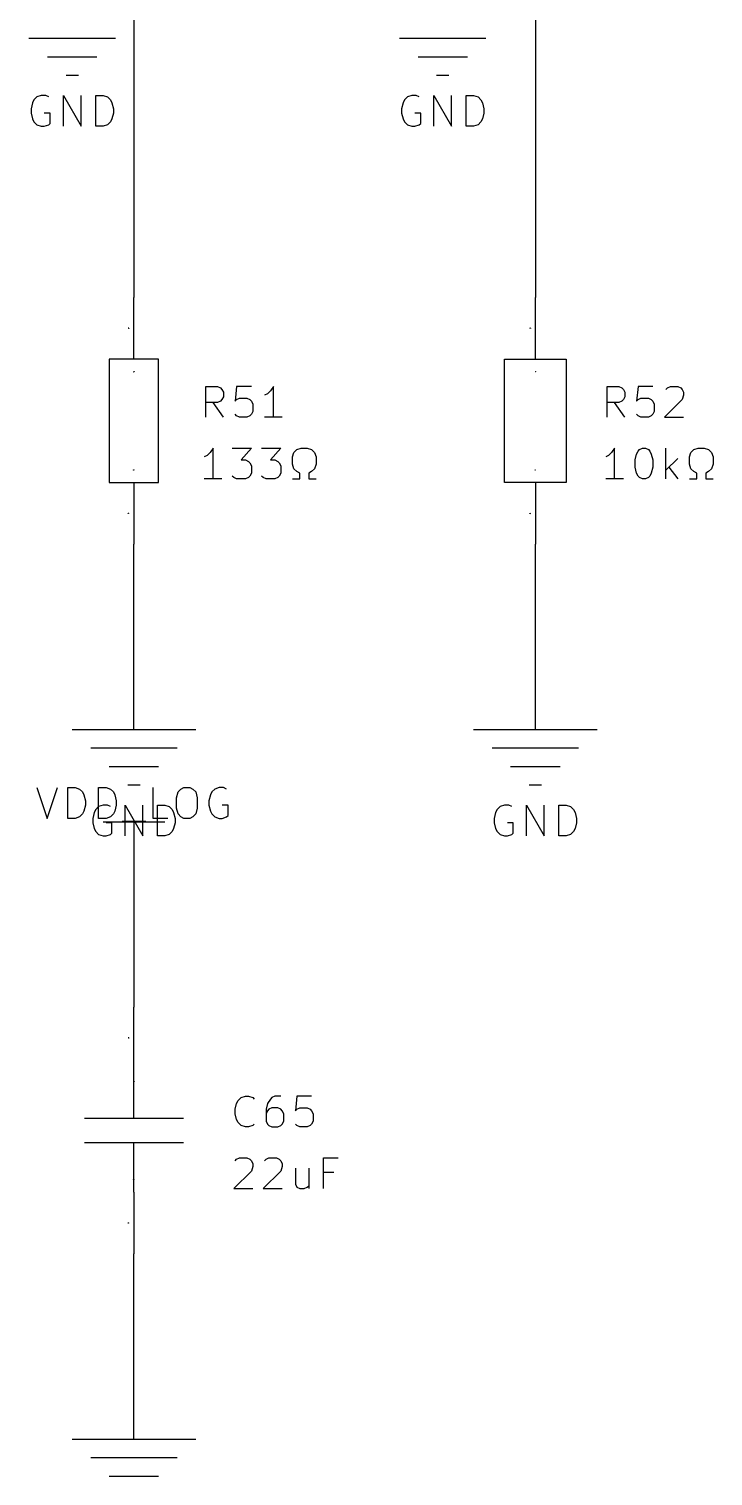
# Model space of a CAD drawing. Header units: millimetres. Extents: x 6 to 290, y -200 to -4.
# Drawn here: x 7.1 to 35.2, y -126 to -66.4 of the extents above; entities that cross this region are included whole.
import ezdxf

# ---------------------------------------------------------------- set-up
doc = ezdxf.new("R2010")
doc.units = ezdxf.units.MM
for name, color, linetype in [('GREENSIXTYFIVE', 129, 'CONTINUOUS'), ('LIGHTGREEN', 92, 'CONTINUOUS'), ('LIGHTRED', 12, 'CONTINUOUS'), ('RED', 14, 'CONTINUOUS')]:
    doc.layers.add(name, color=color, linetype=linetype)

msp = doc.modelspace()

# ---------------------------------------------------------------- linework, layer by layer
at = {"layer": 'GREENSIXTYFIVE', "linetype": 'CONTINUOUS'}
for p, q in [((7.2571, -69.4616), (7.1967, -69.7035)), ((7.3176, -69.3407), (7.2571, -69.4616)), ((7.4386, -69.2197), (7.3176, -69.3407)), ((7.62, -69.1592), (7.4386, -69.2197)), ((7.8014, -69.1592), (7.62, -69.1592)), ((7.9224, -69.2197), (7.8014, -69.1592)), ((8.5271, -70.4292), (8.5271, -69.1592)), ((8.5271, -69.1592), (9.2528, -70.4292)), ((9.2528, -70.4292), (9.2528, -69.1592)), ((9.8576, -70.4292), (9.8576, -69.1592)), ((9.8576, -69.1592), (10.16, -69.1592)), ((10.16, -69.1592), (10.3414, -69.2197)), ((10.3414, -69.2197), (10.4624, -69.3407)), ((10.4624, -69.3407), (10.5229, -69.4616)), ((10.5229, -69.4616), (10.5833, -69.7035)), ((22.4971, -69.4616), (22.4367, -69.7035)), ((22.5576, -69.3407), (22.4971, -69.4616)), ((22.6786, -69.2197), (22.5576, -69.3407)), ((22.86, -69.1592), (22.6786, -69.2197)), ((23.0414, -69.1592), (22.86, -69.1592)), ((23.1624, -69.2197), (23.0414, -69.1592)), ((23.7671, -70.4292), (23.7671, -69.1592)), ((23.7671, -69.1592), (24.4928, -70.4292)), ((24.4928, -70.4292), (24.4928, -69.1592)), ((25.0976, -70.4292), (25.0976, -69.1592)), ((25.0976, -69.1592), (25.4, -69.1592)), ((25.4, -69.1592), (25.5814, -69.2197)), ((25.5814, -69.2197), (25.7024, -69.3407)), ((25.7024, -69.3407), (25.7629, -69.4616)), ((25.7629, -69.4616), (25.8233, -69.7035)), ((7.1967, -69.7035), (7.1967, -69.8849)), ((7.1967, -69.8849), (7.2571, -70.1268)), ((7.2571, -70.1268), (7.3176, -70.2478)), ((7.3176, -70.2478), (7.4386, -70.3688)), ((7.9828, -69.8849), (7.7409, -69.8849)), ((7.9828, -70.3083), (7.9828, -69.8849)), ((10.4624, -70.2478), (10.3414, -70.3688)), ((10.5229, -70.1268), (10.4624, -70.2478)), ((10.5833, -69.8849), (10.5229, -70.1268)), ((10.5833, -69.7035), (10.5833, -69.8849)), ((22.4367, -69.7035), (22.4367, -69.8849)), ((22.4367, -69.8849), (22.4971, -70.1268)), ((22.4971, -70.1268), (22.5576, -70.2478)), ((22.5576, -70.2478), (22.6786, -70.3688)), ((23.2228, -69.8849), (22.9809, -69.8849)), ((23.2228, -70.3083), (23.2228, -69.8849)), ((25.7024, -70.2478), (25.5814, -70.3688)), ((25.7629, -70.1268), (25.7024, -70.2478)), ((25.8233, -69.8849), (25.7629, -70.1268)), ((25.8233, -69.7035), (25.8233, -69.8849)), ((7.4386, -70.3688), (7.62, -70.4292)), ((7.62, -70.4292), (7.7409, -70.4292)), ((7.7409, -70.4292), (7.9224, -70.3688)), ((7.9224, -70.3688), (7.9828, -70.3083)), ((10.16, -70.4292), (9.8576, -70.4292)), ((10.3414, -70.3688), (10.16, -70.4292)), ((22.6786, -70.3688), (22.86, -70.4292)), ((22.86, -70.4292), (22.9809, -70.4292)), ((22.9809, -70.4292), (23.1624, -70.3688)), ((23.1624, -70.3688), (23.2228, -70.3083)), ((25.4, -70.4292), (25.0976, -70.4292)), ((25.5814, -70.3688), (25.4, -70.4292)), ((11.4418, -80.5301), (11.4164, -80.5301)), ((11.4164, -80.5301), (11.42, -80.5325)), ((11.42, -80.5325), (11.4224, -80.5349)), ((11.4224, -80.5349), (11.4236, -80.5373)), ((11.4418, -80.5228), (11.4418, -80.5373)), ((27.9518, -80.5301), (27.9264, -80.5301)), ((27.9264, -80.5301), (27.93, -80.5325)), ((27.93, -80.5325), (27.9324, -80.5349)), ((27.9324, -80.5349), (27.9336, -80.5373)), ((27.9518, -80.5228), (27.9518, -80.5373)), ((14.3835, -82.4044), (14.3835, -81.1344)), ((14.3835, -81.1344), (14.8673, -81.1344)), ((14.8673, -81.1344), (14.9883, -81.1949)), ((14.9883, -81.1949), (15.0488, -81.2554)), ((15.0488, -81.2554), (15.1092, -81.3763)), ((15.1092, -81.5578), (15.0488, -81.6787)), ((15.1092, -81.3763), (15.1092, -81.5578)), ((15.6535, -81.1344), (15.5931, -81.7392)), ((16.2583, -81.1344), (15.6535, -81.1344)), ((16.9235, -81.4368), (16.8026, -81.4973)), ((17.0445, -81.3159), (16.9235, -81.4368)), ((17.1654, -81.1344), (17.0445, -81.3159)), ((17.1654, -82.4044), (17.1654, -81.1344)), ((30.8935, -82.4044), (30.8935, -81.1344)), ((30.8935, -81.1344), (31.3773, -81.1344)), ((31.3773, -81.1344), (31.4983, -81.1949)), ((31.4983, -81.1949), (31.5588, -81.2554)), ((31.5588, -81.2554), (31.6192, -81.3763)), ((31.6192, -81.5578), (31.5588, -81.6787)), ((31.6192, -81.3763), (31.6192, -81.5578)), ((32.1635, -81.1344), (32.1031, -81.7392)), ((32.7683, -81.1344), (32.1635, -81.1344)), ((33.3126, -81.2554), (33.373, -81.1949)), ((33.373, -81.1949), (33.494, -81.1344)), ((33.494, -81.1344), (33.7964, -81.1344)), ((33.7964, -81.1344), (33.9173, -81.1949)), ((33.9173, -81.1949), (33.9778, -81.2554)), ((33.9778, -81.2554), (34.0383, -81.3763)), ((34.0383, -81.4973), (33.9778, -81.6787)), ((34.0383, -81.3763), (34.0383, -81.4973)), ((14.8673, -81.7997), (14.3835, -81.7997)), ((15.1092, -82.4044), (14.6859, -81.7997)), ((14.9883, -81.7392), (14.8673, -81.7997)), ((15.0488, -81.6787), (14.9883, -81.7392)), ((15.5931, -81.7392), (15.6535, -81.6787)), ((15.6535, -81.6787), (15.7745, -81.6182)), ((15.7745, -81.6182), (16.0769, -81.6182)), ((16.0769, -81.6182), (16.1978, -81.6787)), ((16.1978, -81.6787), (16.2583, -81.7392)), ((16.2583, -81.7392), (16.3188, -81.8601)), ((16.3188, -82.1625), (16.2583, -82.2835)), ((16.3188, -81.8601), (16.3188, -82.1625)), ((31.3773, -81.7997), (30.8935, -81.7997)), ((31.6192, -82.4044), (31.1959, -81.7997)), ((31.4983, -81.7392), (31.3773, -81.7997)), ((31.5588, -81.6787), (31.4983, -81.7392)), ((32.1031, -81.7392), (32.1635, -81.6787)), ((32.1635, -81.6787), (32.2845, -81.6182)), ((32.2845, -81.6182), (32.5869, -81.6182)), ((32.5869, -81.6182), (32.7078, -81.6787)), ((32.7078, -81.6787), (32.7683, -81.7392)), ((32.7683, -81.7392), (32.8288, -81.8601)), ((32.8288, -82.1625), (32.7683, -82.2835)), ((32.8288, -81.8601), (32.8288, -82.1625)), ((33.9778, -81.6787), (33.2521, -82.4044)), ((15.6535, -82.344), (15.5931, -82.2835)), ((15.7745, -82.4044), (15.6535, -82.344)), ((16.0769, -82.4044), (15.7745, -82.4044)), ((16.1978, -82.344), (16.0769, -82.4044)), ((16.2583, -82.2835), (16.1978, -82.344)), ((17.5283, -82.4044), (16.8026, -82.4044)), ((32.1635, -82.344), (32.1031, -82.2835)), ((32.2845, -82.4044), (32.1635, -82.344)), ((32.5869, -82.4044), (32.2845, -82.4044)), ((32.7078, -82.344), (32.5869, -82.4044)), ((32.7683, -82.2835), (32.7078, -82.344)), ((33.2521, -82.4044), (34.0383, -82.4044)), ((14.444, -83.9768), (14.3231, -84.0373)), ((14.565, -83.8559), (14.444, -83.9768)), ((14.6859, -83.6744), (14.565, -83.8559)), ((14.6859, -84.9444), (14.6859, -83.6744)), ((15.4721, -83.6744), (16.2583, -83.6744)), ((16.2583, -83.6744), (15.8349, -84.1582)), ((16.6816, -83.6744), (17.4678, -83.6744)), ((17.4678, -83.6744), (17.0444, -84.1582)), ((17.9516, -84.0373), (18.012, -83.8559)), ((18.012, -83.8559), (18.133, -83.7349)), ((18.133, -83.7349), (18.3144, -83.6744)), ((18.3144, -83.6744), (18.5563, -83.6744)), ((18.5563, -83.6744), (18.7377, -83.7349)), ((18.7377, -83.7349), (18.8587, -83.8559)), ((18.8587, -83.8559), (18.9192, -84.0373)), ((30.954, -83.9768), (30.8331, -84.0373)), ((31.075, -83.8559), (30.954, -83.9768)), ((31.1959, -83.6744), (31.075, -83.8559)), ((31.1959, -84.9444), (31.1959, -83.6744)), ((32.0426, -84.1582), (32.103, -83.9163)), ((32.103, -83.9163), (32.1635, -83.7954)), ((32.1635, -83.7954), (32.224, -83.7349)), ((32.224, -83.7349), (32.3449, -83.6744)), ((32.3449, -83.6744), (32.4659, -83.6744)), ((32.4659, -83.6744), (32.5868, -83.7349)), ((32.5868, -83.7349), (32.6473, -83.7954)), ((32.6473, -83.7954), (32.7078, -83.9163)), ((32.7078, -83.9163), (32.7683, -84.1582)), ((33.3125, -84.9444), (33.3125, -83.6744)), ((34.2802, -84.0373), (34.3406, -83.8559)), ((34.3406, -83.8559), (34.4616, -83.7349)), ((34.4616, -83.7349), (34.643, -83.6744)), ((34.643, -83.6744), (34.8849, -83.6744)), ((34.8849, -83.6744), (35.0663, -83.7349)), ((35.0663, -83.7349), (35.1873, -83.8559)), ((35.1873, -83.8559), (35.2478, -84.0373)), ((11.4164, -84.5674), (11.4176, -84.565)), ((11.4164, -84.5735), (11.4164, -84.5674)), ((11.4176, -84.5759), (11.4164, -84.5735)), ((11.4176, -84.565), (11.4188, -84.5638)), ((11.4188, -84.5771), (11.4176, -84.5759)), ((11.4188, -84.5638), (11.4212, -84.5626)), ((11.4212, -84.5626), (11.4236, -84.5626)), ((11.4236, -84.5626), (11.4272, -84.5638)), ((11.4272, -84.5638), (11.4418, -84.5783)), ((11.4418, -84.5783), (11.4418, -84.5626)), ((15.8349, -84.1582), (16.0164, -84.1582)), ((16.0164, -84.1582), (16.1373, -84.2187)), ((16.1373, -84.2187), (16.1978, -84.2792)), ((16.1978, -84.2792), (16.2583, -84.4001)), ((16.2583, -84.4001), (16.2583, -84.7025)), ((17.0444, -84.1582), (17.2259, -84.1582)), ((17.2259, -84.1582), (17.3468, -84.2187)), ((17.3468, -84.2187), (17.4073, -84.2792)), ((17.4073, -84.2792), (17.4678, -84.4001)), ((17.4678, -84.4001), (17.4678, -84.7025)), ((17.9516, -84.3397), (17.9516, -84.0373)), ((18.012, -84.5211), (17.9516, -84.3397)), ((18.133, -84.642), (18.012, -84.5211)), ((18.8587, -84.5211), (18.7377, -84.642)), ((18.9192, -84.3397), (18.8587, -84.5211)), ((18.9192, -84.0373), (18.9192, -84.3397)), ((27.9264, -84.5674), (27.9276, -84.565)), ((27.9264, -84.5735), (27.9264, -84.5674)), ((27.9276, -84.5759), (27.9264, -84.5735)), ((27.9276, -84.565), (27.9288, -84.5638)), ((27.9288, -84.5771), (27.9276, -84.5759)), ((27.9288, -84.5638), (27.9312, -84.5626)), ((27.9312, -84.5626), (27.9336, -84.5626)), ((27.9336, -84.5626), (27.9372, -84.5638)), ((27.9372, -84.5638), (27.9518, -84.5783)), ((27.9518, -84.5783), (27.9518, -84.5626)), ((32.0426, -84.4606), (32.0426, -84.1582)), ((32.103, -84.7025), (32.0426, -84.4606)), ((32.7683, -84.4606), (32.7078, -84.7025)), ((32.7683, -84.1582), (32.7683, -84.4606)), ((33.7963, -84.0978), (33.3125, -84.5816)), ((33.4335, -84.4606), (33.7963, -84.9444)), ((34.2802, -84.3397), (34.2802, -84.0373)), ((34.3406, -84.5211), (34.2802, -84.3397)), ((34.4616, -84.642), (34.3406, -84.5211)), ((35.1873, -84.5211), (35.0663, -84.642)), ((35.2478, -84.3397), (35.1873, -84.5211)), ((35.2478, -84.0373), (35.2478, -84.3397)), ((15.0488, -84.9444), (14.3231, -84.9444)), ((15.5326, -84.884), (15.4721, -84.8235)), ((15.6535, -84.9444), (15.5326, -84.884)), ((16.0164, -84.9444), (15.6535, -84.9444)), ((16.1373, -84.884), (16.0164, -84.9444)), ((16.1978, -84.8235), (16.1373, -84.884)), ((16.2583, -84.7025), (16.1978, -84.8235)), ((16.7421, -84.884), (16.6816, -84.8235)), ((16.863, -84.9444), (16.7421, -84.884)), ((17.2259, -84.9444), (16.863, -84.9444)), ((17.3468, -84.884), (17.2259, -84.9444)), ((17.4073, -84.8235), (17.3468, -84.884)), ((17.4678, -84.7025), (17.4073, -84.8235)), ((17.9516, -84.9444), (18.2539, -84.9444)), ((18.2539, -84.7025), (18.133, -84.642)), ((18.2539, -84.9444), (18.2539, -84.7025)), ((18.7377, -84.642), (18.6168, -84.7025)), ((18.6168, -84.7025), (18.6168, -84.9444)), ((18.6168, -84.9444), (18.9192, -84.9444)), ((31.5588, -84.9444), (30.8331, -84.9444)), ((32.1635, -84.8235), (32.103, -84.7025)), ((32.224, -84.884), (32.1635, -84.8235)), ((32.3449, -84.9444), (32.224, -84.884)), ((32.4659, -84.9444), (32.3449, -84.9444)), ((32.5868, -84.884), (32.4659, -84.9444)), ((32.6473, -84.8235), (32.5868, -84.884)), ((32.7078, -84.7025), (32.6473, -84.8235)), ((34.2802, -84.9444), (34.5825, -84.9444)), ((34.5825, -84.7025), (34.4616, -84.642)), ((34.5825, -84.9444), (34.5825, -84.7025)), ((35.0663, -84.642), (34.9454, -84.7025)), ((34.9454, -84.7025), (34.9454, -84.9444)), ((34.9454, -84.9444), (35.2478, -84.9444)), ((7.4385, -97.6444), (7.8618, -98.9144)), ((7.4385, -97.6444), (7.8618, -98.9144)), ((7.8618, -98.9144), (8.2852, -97.6444)), ((7.8618, -98.9144), (8.2852, -97.6444)), ((8.7085, -98.9144), (8.7085, -97.6444)), ((8.7085, -97.6444), (9.0109, -97.6444)), ((8.7085, -98.9144), (8.7085, -97.6444)), ((8.7085, -97.6444), (9.0109, -97.6444)), ((9.0109, -97.6444), (9.1923, -97.7049)), ((9.0109, -97.6444), (9.1923, -97.7049)), ((9.9785, -98.9144), (9.9785, -97.6444)), ((9.9785, -97.6444), (10.2809, -97.6444)), ((9.9785, -98.9144), (9.9785, -97.6444)), ((9.9785, -97.6444), (10.2809, -97.6444)), ((10.2809, -97.6444), (10.4623, -97.7049)), ((10.2809, -97.6444), (10.4623, -97.7049)), ((12.2161, -98.9144), (12.2161, -97.6444)), ((12.2161, -98.9144), (12.2161, -97.6444)), ((13.3652, -97.7049), (13.4861, -97.6444)), ((13.3652, -97.7049), (13.4861, -97.6444)), ((13.4861, -97.6444), (13.728, -97.6444)), ((13.4861, -97.6444), (13.728, -97.6444)), ((13.728, -97.6444), (13.849, -97.7049)), ((13.728, -97.6444), (13.849, -97.7049)), ((14.9376, -97.6444), (14.7562, -97.7049)), ((14.9376, -97.6444), (14.7562, -97.7049)), ((15.119, -97.6444), (14.9376, -97.6444)), ((15.119, -97.6444), (14.9376, -97.6444)), ((15.24, -97.7049), (15.119, -97.6444)), ((15.24, -97.7049), (15.119, -97.6444)), ((9.1923, -97.7049), (9.3133, -97.8259)), ((9.1923, -97.7049), (9.3133, -97.8259)), ((9.3133, -97.8259), (9.3738, -97.9468)), ((9.3133, -97.8259), (9.3738, -97.9468)), ((9.3738, -97.9468), (9.4342, -98.1887)), ((9.3738, -97.9468), (9.4342, -98.1887)), ((9.4342, -98.1887), (9.4342, -98.3701)), ((9.4342, -98.1887), (9.4342, -98.3701)), ((10.4623, -97.7049), (10.5833, -97.8259)), ((10.4623, -97.7049), (10.5833, -97.8259)), ((10.5833, -97.8259), (10.6438, -97.9468)), ((10.5833, -97.8259), (10.6438, -97.9468)), ((10.6438, -97.9468), (10.7042, -98.1887)), ((10.6438, -97.9468), (10.7042, -98.1887)), ((10.7042, -98.1887), (10.7042, -98.3701)), ((10.7042, -98.1887), (10.7042, -98.3701)), ((13.1838, -98.0678), (13.2442, -97.8259)), ((13.1838, -98.0678), (13.2442, -97.8259)), ((13.1838, -98.4911), (13.1838, -98.0678)), ((13.1838, -98.4911), (13.1838, -98.0678)), ((13.2442, -97.8259), (13.3652, -97.7049)), ((13.2442, -97.8259), (13.3652, -97.7049)), ((13.849, -97.7049), (13.9699, -97.8259)), ((13.849, -97.7049), (13.9699, -97.8259)), ((13.9699, -97.8259), (14.0304, -98.0678)), ((13.9699, -97.8259), (14.0304, -98.0678)), ((14.0304, -98.0678), (14.0304, -98.4911)), ((14.0304, -98.0678), (14.0304, -98.4911)), ((14.5747, -97.9468), (14.5143, -98.1887)), ((14.5747, -97.9468), (14.5143, -98.1887)), ((14.5143, -98.1887), (14.5143, -98.3701)), ((14.5143, -98.1887), (14.5143, -98.3701)), ((14.6352, -97.8259), (14.5747, -97.9468)), ((14.6352, -97.8259), (14.5747, -97.9468)), ((14.7562, -97.7049), (14.6352, -97.8259)), ((14.7562, -97.7049), (14.6352, -97.8259)), ((9.1923, -98.854), (9.0109, -98.9144)), ((9.1923, -98.854), (9.0109, -98.9144)), ((9.3133, -98.733), (9.1923, -98.854)), ((9.3133, -98.733), (9.1923, -98.854)), ((9.3738, -98.612), (9.3133, -98.733)), ((9.3738, -98.612), (9.3133, -98.733)), ((9.4342, -98.3701), (9.3738, -98.612)), ((9.4342, -98.3701), (9.3738, -98.612)), ((9.7971, -98.6716), (9.7367, -98.9135)), ((9.7971, -98.6716), (9.7367, -98.9135)), ((9.8576, -98.5507), (9.7971, -98.6716)), ((9.8576, -98.5507), (9.7971, -98.6716)), ((9.9786, -98.4297), (9.8576, -98.5507)), ((9.9786, -98.4297), (9.8576, -98.5507)), ((10.16, -98.3692), (9.9786, -98.4297)), ((10.16, -98.3692), (9.9786, -98.4297)), ((10.3414, -98.3692), (10.16, -98.3692)), ((10.3414, -98.3692), (10.16, -98.3692)), ((10.4623, -98.854), (10.2809, -98.9144)), ((10.4623, -98.854), (10.2809, -98.9144)), ((10.4624, -98.4297), (10.3414, -98.3692)), ((10.4624, -98.4297), (10.3414, -98.3692)), ((10.5833, -98.733), (10.4623, -98.854)), ((10.5833, -98.733), (10.4623, -98.854)), ((10.6438, -98.612), (10.5833, -98.733)), ((10.6438, -98.612), (10.5833, -98.733)), ((10.7042, -98.3701), (10.6438, -98.612)), ((10.7042, -98.3701), (10.6438, -98.612)), ((11.0671, -99.6392), (11.0671, -98.3692)), ((11.0671, -98.3692), (11.7928, -99.6392)), ((11.0671, -99.6392), (11.0671, -98.3692)), ((11.0671, -98.3692), (11.7928, -99.6392)), ((11.7928, -99.6392), (11.7928, -98.3692)), ((11.7928, -99.6392), (11.7928, -98.3692)), ((12.3976, -99.6392), (12.3976, -98.3692)), ((12.3976, -98.3692), (12.7, -98.3692)), ((12.3976, -99.6392), (12.3976, -98.3692)), ((12.3976, -98.3692), (12.7, -98.3692)), ((12.7, -98.3692), (12.8814, -98.4297)), ((12.7, -98.3692), (12.8814, -98.4297)), ((12.8814, -98.4297), (13.0024, -98.5507)), ((12.8814, -98.4297), (13.0024, -98.5507)), ((13.0024, -98.5507), (13.0629, -98.6716)), ((13.0024, -98.5507), (13.0629, -98.6716)), ((13.0629, -98.6716), (13.1233, -98.9135)), ((13.0629, -98.6716), (13.1233, -98.9135)), ((13.2442, -98.733), (13.1838, -98.4911)), ((13.2442, -98.733), (13.1838, -98.4911)), ((13.3652, -98.854), (13.2442, -98.733)), ((13.3652, -98.854), (13.2442, -98.733)), ((13.4861, -98.9144), (13.3652, -98.854)), ((13.4861, -98.9144), (13.3652, -98.854)), ((13.849, -98.854), (13.728, -98.9144)), ((13.849, -98.854), (13.728, -98.9144)), ((13.9699, -98.733), (13.849, -98.854)), ((13.9699, -98.733), (13.849, -98.854)), ((14.0304, -98.4911), (13.9699, -98.733)), ((14.0304, -98.4911), (13.9699, -98.733)), ((14.5143, -98.3701), (14.5747, -98.612)), ((14.5143, -98.3701), (14.5747, -98.612)), ((14.5747, -98.612), (14.6352, -98.733)), ((14.5747, -98.612), (14.6352, -98.733)), ((14.6352, -98.733), (14.7562, -98.854)), ((14.6352, -98.733), (14.7562, -98.854)), ((14.7562, -98.854), (14.9376, -98.9144)), ((14.7562, -98.854), (14.9376, -98.9144)), ((15.3004, -98.3701), (15.0585, -98.3701)), ((15.3004, -98.3701), (15.0585, -98.3701)), ((15.0585, -98.9144), (15.24, -98.854)), ((15.0585, -98.9144), (15.24, -98.854)), ((15.24, -98.854), (15.3004, -98.7935)), ((15.24, -98.854), (15.3004, -98.7935)), ((15.3004, -98.7935), (15.3004, -98.3701)), ((15.3004, -98.7935), (15.3004, -98.3701)), ((26.3071, -98.6716), (26.2467, -98.9135)), ((26.3676, -98.5507), (26.3071, -98.6716)), ((26.4886, -98.4297), (26.3676, -98.5507)), ((26.67, -98.3692), (26.4886, -98.4297)), ((26.8514, -98.3692), (26.67, -98.3692)), ((26.9724, -98.4297), (26.8514, -98.3692)), ((27.5771, -99.6392), (27.5771, -98.3692)), ((27.5771, -98.3692), (28.3028, -99.6392)), ((28.3028, -99.6392), (28.3028, -98.3692)), ((28.9076, -99.6392), (28.9076, -98.3692)), ((28.9076, -98.3692), (29.21, -98.3692)), ((29.21, -98.3692), (29.3914, -98.4297)), ((29.3914, -98.4297), (29.5124, -98.5507)), ((29.5124, -98.5507), (29.5729, -98.6716)), ((29.5729, -98.6716), (29.6333, -98.9135)), ((9.0109, -98.9144), (8.7085, -98.9144)), ((9.0109, -98.9144), (8.7085, -98.9144)), ((9.7367, -98.9135), (9.7367, -99.0949)), ((9.7367, -98.9135), (9.7367, -99.0949)), ((9.7367, -99.0949), (9.7971, -99.3368)), ((9.7367, -99.0949), (9.7971, -99.3368)), ((9.7971, -99.3368), (9.8576, -99.4578)), ((9.7971, -99.3368), (9.8576, -99.4578)), ((9.8576, -99.4578), (9.9786, -99.5788)), ((9.8576, -99.4578), (9.9786, -99.5788)), ((10.2809, -98.9144), (9.9785, -98.9144)), ((10.2809, -98.9144), (9.9785, -98.9144)), ((10.5228, -99.0949), (10.2809, -99.0949)), ((10.5228, -99.0949), (10.2809, -99.0949)), ((10.5228, -99.5183), (10.5228, -99.0949)), ((10.5228, -99.5183), (10.5228, -99.0949)), ((10.9462, -99.0354), (11.9138, -99.0354)), ((10.9462, -99.0354), (11.9138, -99.0354)), ((12.8209, -98.9144), (12.2161, -98.9144)), ((12.8209, -98.9144), (12.2161, -98.9144)), ((13.0024, -99.4578), (12.8814, -99.5788)), ((13.0024, -99.4578), (12.8814, -99.5788)), ((13.0629, -99.3368), (13.0024, -99.4578)), ((13.0629, -99.3368), (13.0024, -99.4578)), ((13.1233, -99.0949), (13.0629, -99.3368)), ((13.1233, -99.0949), (13.0629, -99.3368)), ((13.1233, -98.9135), (13.1233, -99.0949)), ((13.1233, -98.9135), (13.1233, -99.0949)), ((13.728, -98.9144), (13.4861, -98.9144)), ((13.728, -98.9144), (13.4861, -98.9144)), ((14.9376, -98.9144), (15.0585, -98.9144)), ((14.9376, -98.9144), (15.0585, -98.9144)), ((26.2467, -98.9135), (26.2467, -99.0949)), ((26.2467, -99.0949), (26.3071, -99.3368)), ((26.3071, -99.3368), (26.3676, -99.4578)), ((26.3676, -99.4578), (26.4886, -99.5788)), ((27.0328, -99.0949), (26.7909, -99.0949)), ((27.0328, -99.5183), (27.0328, -99.0949)), ((29.5124, -99.4578), (29.3914, -99.5788)), ((29.5729, -99.3368), (29.5124, -99.4578)), ((29.6333, -99.0949), (29.5729, -99.3368)), ((29.6333, -98.9135), (29.6333, -99.0949)), ((9.9786, -99.5788), (10.16, -99.6392)), ((9.9786, -99.5788), (10.16, -99.6392)), ((10.16, -99.6392), (10.2809, -99.6392)), ((10.16, -99.6392), (10.2809, -99.6392)), ((10.2809, -99.6392), (10.4624, -99.5788)), ((10.2809, -99.6392), (10.4624, -99.5788)), ((10.4624, -99.5788), (10.5228, -99.5183)), ((10.4624, -99.5788), (10.5228, -99.5183)), ((12.7, -99.6392), (12.3976, -99.6392)), ((12.7, -99.6392), (12.3976, -99.6392)), ((12.8814, -99.5788), (12.7, -99.6392)), ((12.8814, -99.5788), (12.7, -99.6392)), ((26.4886, -99.5788), (26.67, -99.6392)), ((26.67, -99.6392), (26.7909, -99.6392)), ((26.7909, -99.6392), (26.9724, -99.5788)), ((26.9724, -99.5788), (27.0328, -99.5183)), ((29.21, -99.6392), (28.9076, -99.6392)), ((29.3914, -99.5788), (29.21, -99.6392)), ((11.4418, -109.7401), (11.4164, -109.7401)), ((11.4164, -109.7401), (11.42, -109.7425)), ((11.42, -109.7425), (11.4224, -109.7449)), ((11.4224, -109.7449), (11.4236, -109.7473)), ((11.4418, -109.7328), (11.4418, -109.7473)), ((15.5931, -110.8887), (15.6535, -110.6468)), ((15.6535, -110.6468), (15.714, -110.5259)), ((15.714, -110.5259), (15.835, -110.4049)), ((15.835, -110.4049), (16.0164, -110.3444)), ((16.0164, -110.3444), (16.1373, -110.3444)), ((16.1373, -110.3444), (16.3188, -110.4049)), ((16.3188, -110.4049), (16.3792, -110.4654)), ((16.9235, -110.6468), (16.8631, -110.8887)), ((17.0445, -110.4654), (16.9235, -110.6468)), ((17.105, -110.4049), (17.0445, -110.4654)), ((17.2259, -110.3444), (17.105, -110.4049)), ((17.4678, -110.3444), (17.2259, -110.3444)), ((18.133, -110.3444), (18.0726, -110.9492)), ((18.7378, -110.3444), (18.133, -110.3444)), ((15.5931, -111.0701), (15.5931, -110.8887)), ((15.6535, -111.312), (15.5931, -111.0701)), ((15.714, -111.433), (15.6535, -111.312)), ((16.8631, -110.8887), (16.8631, -111.3725)), ((16.9235, -110.9492), (16.8631, -111.0701)), ((16.8631, -111.3725), (16.9235, -111.4935)), ((16.984, -110.8887), (16.9235, -110.9492)), ((17.105, -110.8282), (16.984, -110.8887)), ((17.3469, -110.8282), (17.105, -110.8282)), ((17.4678, -110.8887), (17.3469, -110.8282)), ((17.5283, -110.9492), (17.4678, -110.8887)), ((17.5888, -111.0701), (17.5283, -110.9492)), ((17.5283, -111.4935), (17.5888, -111.3725)), ((17.5888, -111.3725), (17.5888, -111.0701)), ((18.0726, -110.9492), (18.133, -110.8887)), ((18.133, -110.8887), (18.254, -110.8282)), ((18.254, -110.8282), (18.5564, -110.8282)), ((18.5564, -110.8282), (18.6773, -110.8887)), ((18.6773, -110.8887), (18.7378, -110.9492)), ((18.7378, -110.9492), (18.7983, -111.0701)), ((18.7983, -111.3725), (18.7378, -111.4935)), ((18.7983, -111.0701), (18.7983, -111.3725)), ((15.835, -111.554), (15.714, -111.433)), ((16.0164, -111.6144), (15.835, -111.554)), ((16.1373, -111.6144), (16.0164, -111.6144)), ((16.3188, -111.554), (16.1373, -111.6144)), ((16.3792, -111.4935), (16.3188, -111.554)), ((16.9235, -111.4935), (16.984, -111.554)), ((16.984, -111.554), (17.105, -111.6144)), ((17.105, -111.6144), (17.3469, -111.6144)), ((17.3469, -111.6144), (17.4678, -111.554)), ((17.4678, -111.554), (17.5283, -111.4935)), ((18.133, -111.554), (18.0726, -111.4935)), ((18.254, -111.6144), (18.133, -111.554)), ((18.5564, -111.6144), (18.254, -111.6144)), ((18.6773, -111.554), (18.5564, -111.6144)), ((18.7378, -111.4935), (18.6773, -111.554)), ((15.5931, -113.0054), (15.6535, -112.9449)), ((15.6535, -112.9449), (15.7745, -112.8844)), ((15.7745, -112.8844), (16.0769, -112.8844)), ((16.0769, -112.8844), (16.1978, -112.9449)), ((16.1978, -112.9449), (16.2583, -113.0054)), ((16.2583, -113.0054), (16.3188, -113.1263)), ((16.3188, -113.1263), (16.3188, -113.2473)), ((16.8026, -113.0054), (16.863, -112.9449)), ((16.863, -112.9449), (16.984, -112.8844)), ((16.984, -112.8844), (17.2864, -112.8844)), ((17.2864, -112.8844), (17.4073, -112.9449)), ((17.4073, -112.9449), (17.4678, -113.0054)), ((17.4678, -113.0054), (17.5283, -113.1263)), ((17.5283, -113.1263), (17.5283, -113.2473)), ((19.2215, -114.1544), (19.2215, -112.8844)), ((19.2215, -112.8844), (19.8263, -112.8844)), ((16.2583, -113.4287), (15.5326, -114.1544)), ((16.3188, -113.2473), (16.2583, -113.4287)), ((17.4678, -113.4287), (16.7421, -114.1544)), ((17.5283, -113.2473), (17.4678, -113.4287)), ((18.0725, -113.3078), (18.0725, -113.973)), ((18.6168, -113.3078), (18.6168, -114.1544)), ((19.6449, -113.4892), (19.2215, -113.4892)), ((11.4164, -113.7774), (11.4176, -113.775)), ((11.4164, -113.7835), (11.4164, -113.7774)), ((11.4176, -113.7859), (11.4164, -113.7835)), ((11.4176, -113.775), (11.4188, -113.7738)), ((11.4188, -113.7871), (11.4176, -113.7859)), ((11.4188, -113.7738), (11.4212, -113.7726)), ((11.4212, -113.7726), (11.4236, -113.7726)), ((11.4236, -113.7726), (11.4272, -113.7738)), ((11.4272, -113.7738), (11.4418, -113.7883)), ((11.4418, -113.7883), (11.4418, -113.7726)), ((15.5326, -114.1544), (16.3188, -114.1544)), ((16.7421, -114.1544), (17.5283, -114.1544)), ((18.0725, -113.973), (18.133, -114.094)), ((18.133, -114.094), (18.254, -114.1544)), ((18.254, -114.1544), (18.4354, -114.1544)), ((18.4354, -114.1544), (18.5563, -114.094)), ((18.5563, -114.094), (18.6168, -114.0335))]:
    msp.add_line(p, q, dxfattribs=at)
at = {"layer": 'LIGHTGREEN', "linetype": 'CONTINUOUS'}
for p, q in [((27.94, -63.5), (27.94, -77.47)), ((11.43, -64.77), (11.43, -77.47)), ((11.43, -92.71), (11.43, -87.63)), ((27.94, -92.71), (27.94, -87.63)), ((11.43, -101.6), (11.43, -106.68)), ((11.43, -121.92), (11.43, -116.84))]:
    msp.add_line(p, q, dxfattribs=at)
at = {"layer": 'LIGHTRED', "linetype": 'CONTINUOUS'}
for p, q in [((11.2237, -78.74), (11.1983, -78.74)), ((11.1983, -78.74), (11.2019, -78.7424)), ((11.2019, -78.7424), (11.2043, -78.7448)), ((11.2043, -78.7448), (11.2055, -78.7472)), ((11.2237, -78.7327), (11.2237, -78.7472)), ((27.7337, -78.74), (27.7083, -78.74)), ((27.7083, -78.74), (27.7119, -78.7424)), ((27.7119, -78.7424), (27.7143, -78.7448)), ((27.7143, -78.7448), (27.7155, -78.7472)), ((27.7337, -78.7327), (27.7337, -78.7472)), ((11.1983, -86.3575), (11.1995, -86.3551)), ((11.1983, -86.3636), (11.1983, -86.3575)), ((11.1995, -86.366), (11.1983, -86.3636)), ((11.1995, -86.3551), (11.2007, -86.3539)), ((11.2007, -86.3672), (11.1995, -86.366)), ((11.2007, -86.3539), (11.2031, -86.3527)), ((11.2031, -86.3527), (11.2055, -86.3527)), ((11.2055, -86.3527), (11.2091, -86.3539)), ((11.2091, -86.3539), (11.2237, -86.3684)), ((11.2237, -86.3684), (11.2237, -86.3527)), ((27.7083, -86.3575), (27.7095, -86.3551)), ((27.7083, -86.3636), (27.7083, -86.3575)), ((27.7095, -86.366), (27.7083, -86.3636)), ((27.7095, -86.3551), (27.7107, -86.3539)), ((27.7107, -86.3672), (27.7095, -86.366)), ((27.7107, -86.3539), (27.7131, -86.3527)), ((27.7131, -86.3527), (27.7155, -86.3527)), ((27.7155, -86.3527), (27.7191, -86.3539)), ((27.7191, -86.3539), (27.7337, -86.3684)), ((27.7337, -86.3684), (27.7337, -86.3527)), ((11.2237, -107.95), (11.1983, -107.95)), ((11.1983, -107.95), (11.2019, -107.9524)), ((11.2019, -107.9524), (11.2043, -107.9548)), ((11.2043, -107.9548), (11.2055, -107.9572)), ((11.2237, -107.9427), (11.2237, -107.9572)), ((11.1983, -115.5675), (11.1995, -115.5651)), ((11.1983, -115.5736), (11.1983, -115.5675)), ((11.1995, -115.576), (11.1983, -115.5736)), ((11.1995, -115.5651), (11.2007, -115.5639)), ((11.2007, -115.5772), (11.1995, -115.576)), ((11.2007, -115.5639), (11.2031, -115.5627)), ((11.2031, -115.5627), (11.2055, -115.5627)), ((11.2055, -115.5627), (11.2091, -115.5639)), ((11.2091, -115.5639), (11.2237, -115.5784)), ((11.2237, -115.5784), (11.2237, -115.5627))]:
    msp.add_line(p, q, dxfattribs=at)
at = {"layer": 'RED', "linetype": 'CONTINUOUS'}
for p, q in [((7.112, -66.802), (10.668, -66.802)), ((22.352, -66.802), (25.908, -66.802)), ((7.874, -67.564), (9.906, -67.564)), ((23.114, -67.564), (25.146, -67.564)), ((8.636, -68.326), (9.144, -68.326)), ((23.876, -68.326), (24.384, -68.326)), ((11.43, -80.01), (11.43, -77.47)), ((27.94, -80.01), (27.94, -77.47)), ((10.414, -80.01), (10.414, -85.09)), ((12.446, -80.01), (10.414, -80.01)), ((12.446, -85.09), (12.446, -80.01)), ((26.67, -85.09), (26.67, -80.01)), ((26.67, -80.01), (29.21, -80.01)), ((29.21, -80.01), (29.21, -85.09)), ((10.414, -85.09), (12.446, -85.09)), ((11.43, -85.09), (11.43, -87.63)), ((29.21, -85.09), (26.67, -85.09)), ((27.94, -85.09), (27.94, -87.63)), ((11.43, -95.25), (11.43, -92.71)), ((11.43, -95.25), (11.43, -92.71)), ((27.94, -95.25), (27.94, -92.71)), ((8.89, -95.25), (13.97, -95.25)), ((25.4, -95.25), (30.48, -95.25)), ((9.652, -96.012), (13.208, -96.012)), ((26.162, -96.012), (29.718, -96.012)), ((10.414, -96.774), (12.446, -96.774)), ((26.924, -96.774), (28.956, -96.774)), ((11.176, -97.536), (11.684, -97.536)), ((27.686, -97.536), (28.194, -97.536)), ((10.16, -99.06), (12.7, -99.06)), ((11.43, -99.06), (11.43, -100.33)), ((11.43, -100.33), (11.43, -101.6)), ((11.43, -100.33), (11.43, -101.6)), ((11.43, -109.22), (11.43, -106.68)), ((11.43, -111.252), (11.43, -109.22)), ((9.398, -111.252), (13.462, -111.252)), ((13.462, -112.268), (9.398, -112.268)), ((11.43, -114.3), (11.43, -112.268)), ((11.43, -114.3), (11.43, -116.84)), ((11.43, -124.46), (11.43, -121.92)), ((11.43, -124.46), (11.43, -121.92)), ((8.89, -124.46), (13.97, -124.46)), ((9.652, -125.222), (13.208, -125.222)), ((10.414, -125.984), (12.446, -125.984))]:
    msp.add_line(p, q, dxfattribs=at)

doc.saveas('drawing.dxf')
